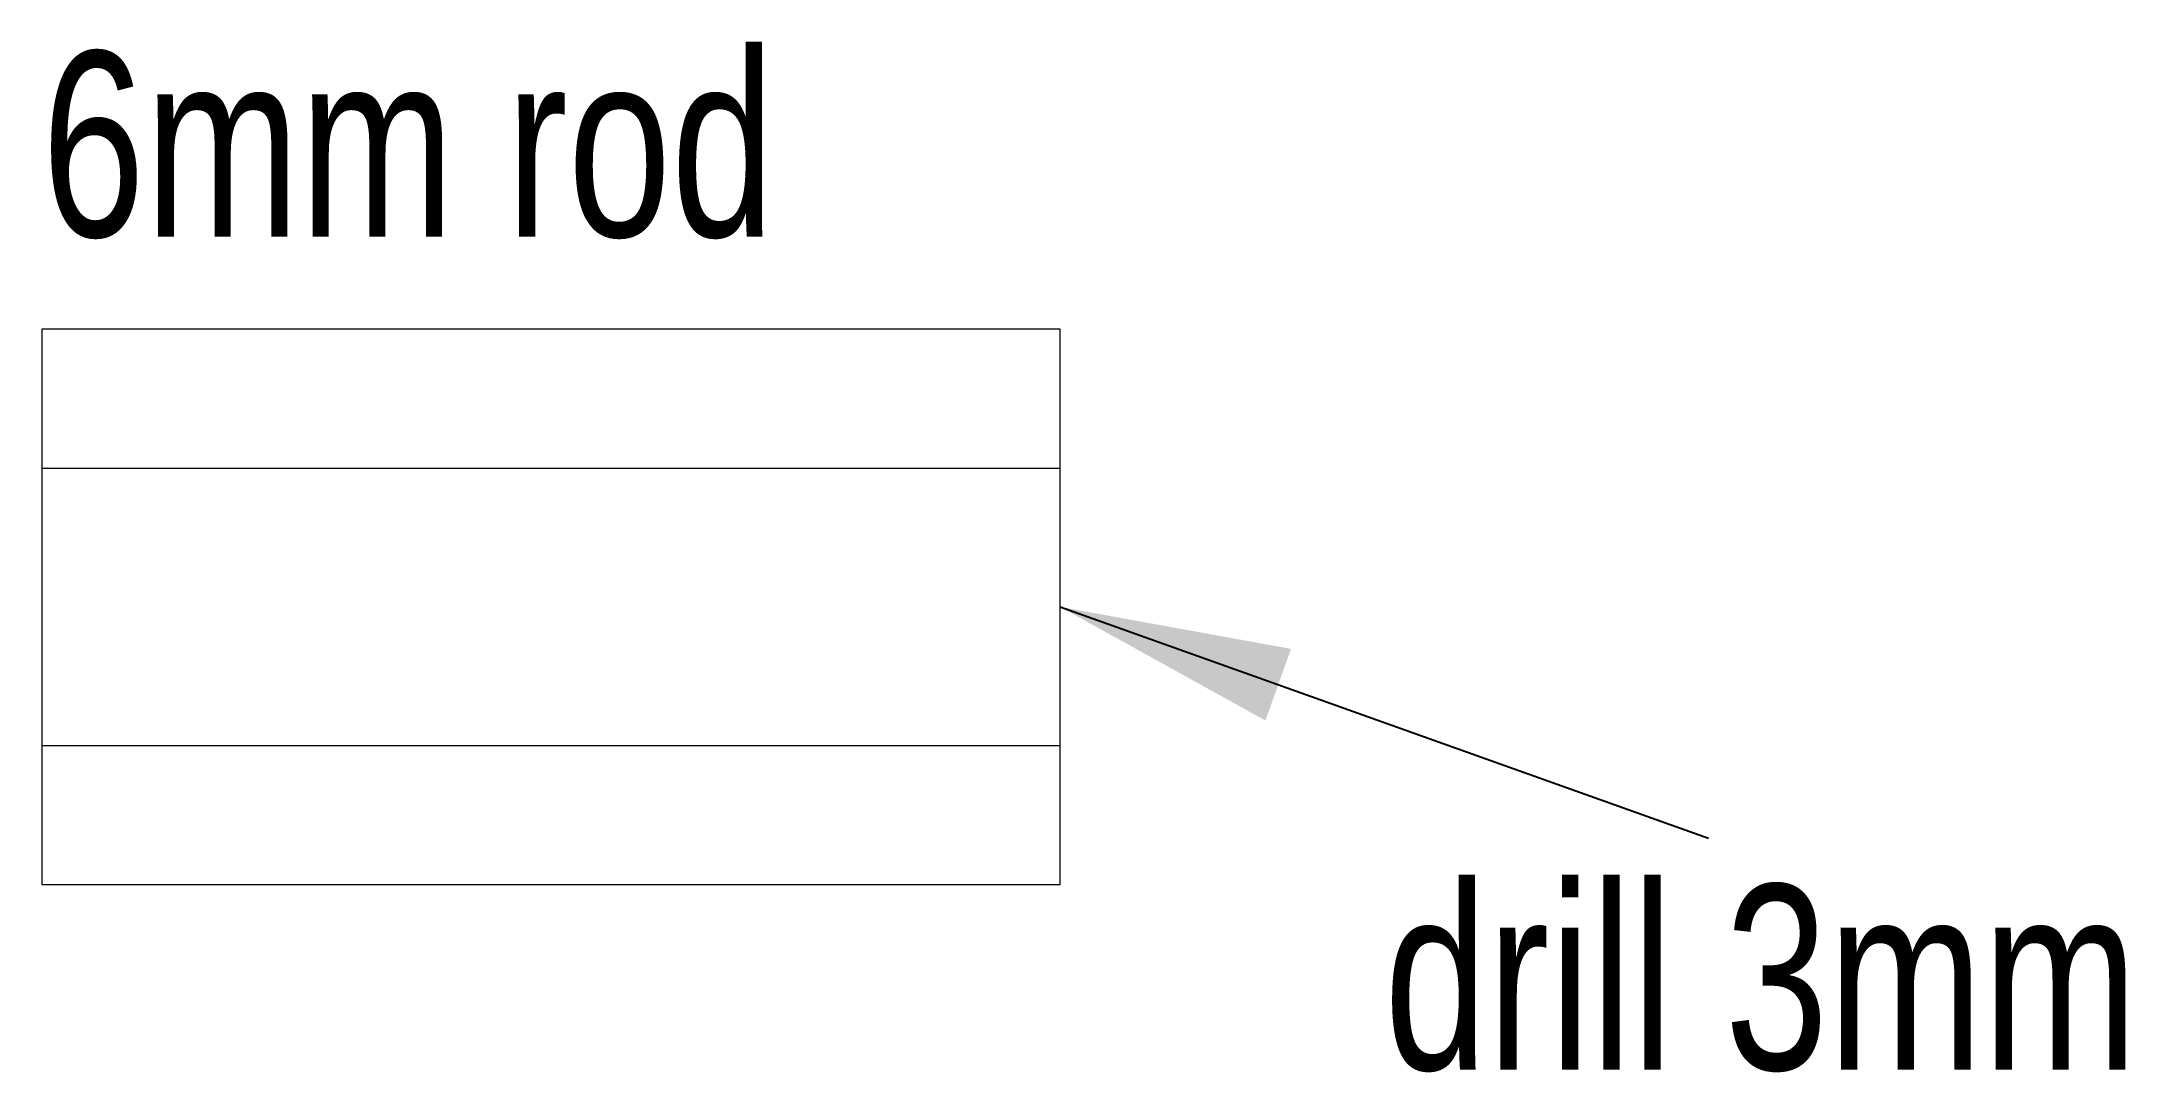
# Model space of a CAD drawing. Header units: millimetres. Extents: x 80 to 102.5, y 75 to 86.1.
import ezdxf

# ---------------------------------------------------------------- set-up
doc = ezdxf.new("R2010")
doc.units = ezdxf.units.MM
doc.linetypes.add('DASHEDX2', pattern=[38.1, 25.4, -12.7])
doc.layers.get('0').update_dxf_attribs({"linetype": 'CONTINUOUS', "lineweight": 0})
doc.styles.get("Standard").update_dxf_attribs({"font": 'txt', "width": 0.75})
doc.dimstyles.get("Standard").update_dxf_attribs({"dimtxt": 2.5, "dimasz": 2.5, "dimexe": 1.25, "dimexo": 0.625, "dimtad": 1, "dimtxsty": 'Standard', "dimcen": 2.5, "dimadec": 0, "dimazin": 0, "dimtfac": 1, "dimtmove": 0, "dimatfit": 3, "dimfxl": 1, "dimarcsym": 0})

msp = doc.modelspace()

# ---------------------------------------------------------------- linework, layer by layer
at = {"lineweight": 18}
for p, q in [((80, 83), (80, 77)), ((91, 83), (80, 83)), ((91, 77), (91, 83)), ((80, 77), (91, 77))]:
    msp.add_line(p, q, dxfattribs=at)
at = {"linetype": 'DASHEDX2', "lineweight": 5}
for p, q in [((80, 81.5), (91, 81.5)), ((91, 78.5), (80, 78.5))]:
    msp.add_line(p, q, dxfattribs=at)

# ---------------------------------------------------------------- texts
at = {"lineweight": 5, "char_height": 2, "width": 100, "attachment_point": 1}
for s, insert in [('6mm\\~rod', (80, 86)), ('drill\\~3mm', (94.5, 77))]:
    msp.add_mtext(s, dxfattribs=dict(at, insert=insert))

# ---------------------------------------------------------------- leaders
at = {"lineweight": 5}
msp.add_leader([(91, 80), (98, 77.5)], dimstyle='Standard', dxfattribs=at)

doc.saveas('drawing.dxf')
